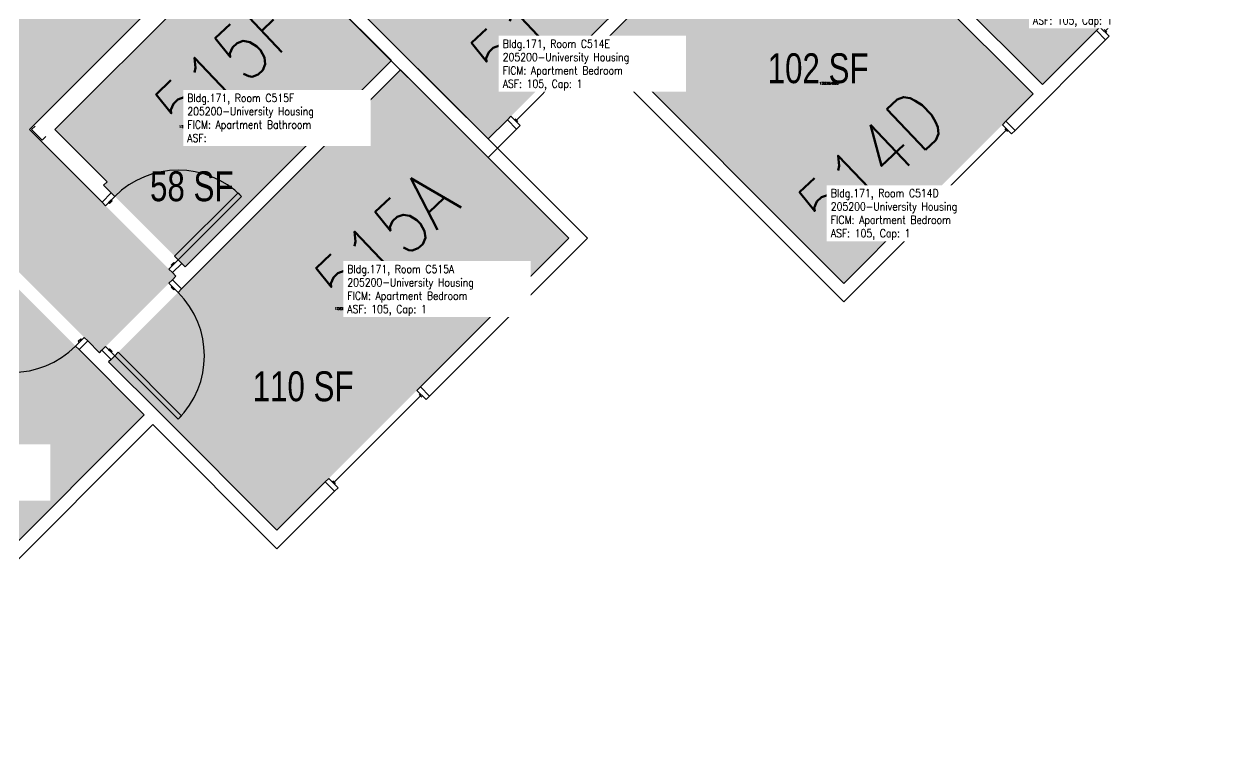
# Model space of a CAD drawing. Header units: inches. Extents: x 56 to 3925, y -1092 to 1470.
# Drawn here: x 1335.7 to 1820.9, y -1084.8 to -789.4 of the extents above; entities that cross this region are included whole.
import ezdxf
from ezdxf.enums import TextEntityAlignment as Align

# ---------------------------------------------------------------- set-up
doc = ezdxf.new("R2010")
doc.units = ezdxf.units.IN
doc.header["$LTSCALE"] = 48
doc.header["$MEASUREMENT"] = 0
for name, color, linetype in [('A-DOR', 2, 'Continuous'), ('A-GLAZ', 1, 'Continuous'), ('A-IDEN-RNUM', 7, 'Continuous'), ('A-IDEN-SNUM', 4, 'Continuous'), ('A-IDEN-VNUM', 4, 'Continuous'), ('A-WALL', 5, 'Continuous'), ('AREA-TEXT', 3, 'Continuous'), ('Rooms-Category-Color', 7, 'Continuous'), ('Rooms-College-Color', 7, 'Continuous'), ('Rooms-Department-Color', 7, 'Continuous'), ('Rooms-Division-Color', 7, 'Continuous'), ('Rooms-Information', 7, 'Continuous')]:
    doc.layers.add(name, color=color, linetype=linetype)
doc.styles.add('AREA', font='arial.ttf', dxfattribs={"width": 0.75, "height": 12})
doc.styles.add('ROOMSNUMBER', font='txt.shx', dxfattribs={"height": 0.03})
doc.styles.add('ROOMVNUMBER', font='simplex.shx', dxfattribs={"width": 0.85})

msp = doc.modelspace()

# ---------------------------------------------------------------- hatches: boundary and pattern name
at = {"layer": 'Rooms-Category-Color', "true_color": 0x728ef3}
for points in [[(1820.87, -737.55), (1744.77, -813.66), (1648.07, -716.96), (1724.18, -640.86)], [(1433.2, -746.57), (1522.12, -835.49), (1606.09, -751.52), (1517.17, -662.6)], [(1096.53, -885.08), (1182.26, -970.8), (1298.84, -854.22), (1365.94, -921.32), (1396.7, -890.56), (1337.84, -831.7), (1404.57, -764.96), (1359.84, -720.23), (1298.24, -781.84), (1257.14, -740.74), (1252.01, -745.87), (1176.79, -670.65), (1146.03, -701.41), (1213.12, -768.49)], [(1741.06, -817.37), (1664.96, -893.47), (1568.26, -796.77), (1644.36, -720.67)], [(1400.41, -886.84), (1367.62, -854.05), (1369.03, -852.64), (1348.09, -831.69), (1406.87, -772.91), (1417.8, -783.85), (1440.43, -761.22), (1483.23, -804.02)], [(1486.94, -807.73), (1554.56, -875.35), (1437.27, -992.64), (1369.65, -925.03)], [(1383.96, -946.23), (1245.36, -1084.82), (1160.51, -999.97), (1299.1, -861.37)]]:
    msp.add_hatch(color=171, dxfattribs=at).paths.add_polyline_path(points)
at = {"layer": 'Rooms-College-Color', "true_color": 0xadadad}
for points in [[(1820.87, -737.55), (1744.77, -813.66), (1648.07, -716.96), (1724.18, -640.86)], [(1433.2, -746.57), (1522.12, -835.49), (1606.09, -751.52), (1517.17, -662.6)], [(1096.53, -885.08), (1182.26, -970.8), (1298.84, -854.22), (1365.94, -921.32), (1396.7, -890.56), (1337.84, -831.7), (1404.57, -764.96), (1359.84, -720.23), (1298.24, -781.84), (1257.14, -740.74), (1252.01, -745.87), (1176.79, -670.65), (1146.03, -701.41), (1213.12, -768.49)], [(1741.06, -817.37), (1664.96, -893.47), (1568.26, -796.77), (1644.36, -720.67)], [(1400.41, -886.84), (1367.62, -854.05), (1369.03, -852.64), (1348.09, -831.69), (1406.87, -772.91), (1417.8, -783.85), (1440.43, -761.22), (1483.23, -804.02)], [(1486.94, -807.73), (1554.56, -875.35), (1437.27, -992.64), (1369.65, -925.03)], [(1383.96, -946.23), (1245.36, -1084.82), (1160.51, -999.97), (1299.1, -861.37)]]:
    msp.add_hatch(color=253, dxfattribs=at).paths.add_polyline_path(points)
at = {"layer": 'Rooms-Department-Color', "true_color": 0x604aed}
for points in [[(1820.87, -737.55), (1744.77, -813.66), (1648.07, -716.96), (1724.18, -640.86)], [(1433.2, -746.57), (1522.12, -835.49), (1606.09, -751.52), (1517.17, -662.6)], [(1096.53, -885.08), (1182.26, -970.8), (1298.84, -854.22), (1365.94, -921.32), (1396.7, -890.56), (1337.84, -831.7), (1404.57, -764.96), (1359.84, -720.23), (1298.24, -781.84), (1257.14, -740.74), (1252.01, -745.87), (1176.79, -670.65), (1146.03, -701.41), (1213.12, -768.49)], [(1741.06, -817.37), (1664.96, -893.47), (1568.26, -796.77), (1644.36, -720.67)], [(1400.41, -886.84), (1367.62, -854.05), (1369.03, -852.64), (1348.09, -831.69), (1406.87, -772.91), (1417.8, -783.85), (1440.43, -761.22), (1483.23, -804.02)], [(1486.94, -807.73), (1554.56, -875.35), (1437.27, -992.64), (1369.65, -925.03)], [(1383.96, -946.23), (1245.36, -1084.82), (1160.51, -999.97), (1299.1, -861.37)]]:
    msp.add_hatch(color=173, dxfattribs=at).paths.add_polyline_path(points)
at = {"layer": 'Rooms-Division-Color', "true_color": 0x604aed}
for points in [[(1820.87, -737.55), (1744.77, -813.66), (1648.07, -716.96), (1724.18, -640.86)], [(1433.2, -746.57), (1522.12, -835.49), (1606.09, -751.52), (1517.17, -662.6)], [(1096.53, -885.08), (1182.26, -970.8), (1298.84, -854.22), (1365.94, -921.32), (1396.7, -890.56), (1337.84, -831.7), (1404.57, -764.96), (1359.84, -720.23), (1298.24, -781.84), (1257.14, -740.74), (1252.01, -745.87), (1176.79, -670.65), (1146.03, -701.41), (1213.12, -768.49)], [(1741.06, -817.37), (1664.96, -893.47), (1568.26, -796.77), (1644.36, -720.67)], [(1400.41, -886.84), (1367.62, -854.05), (1369.03, -852.64), (1348.09, -831.69), (1406.87, -772.91), (1417.8, -783.85), (1440.43, -761.22), (1483.23, -804.02)], [(1486.94, -807.73), (1554.56, -875.35), (1437.27, -992.64), (1369.65, -925.03)], [(1383.96, -946.23), (1245.36, -1084.82), (1160.51, -999.97), (1299.1, -861.37)]]:
    msp.add_hatch(color=173, dxfattribs=at).paths.add_polyline_path(points)

# ---------------------------------------------------------------- linework, layer by layer
at = {"layer": 'A-DOR'}
for points in [[(1368.41, -862.27), (1367, -860.86), (1370.71, -857.14), (1372.13, -858.56)], [(1397.58, -884.01), (1396.17, -882.6), (1421.62, -857.14), (1423.04, -858.56)], [(1369.65, -861.03), (1370, -861.39), (1371.06, -860.33), (1370.71, -859.97)], [(1393.87, -887.73), (1395.28, -889.14), (1399, -885.43), (1397.58, -884.01)], [(1395.11, -886.49), (1394.75, -886.14), (1395.81, -885.07), (1396.17, -885.43)], [(1393.85, -893.4), (1395.26, -891.99), (1398.98, -895.7), (1397.56, -897.12)], [(1395.09, -894.64), (1394.73, -894.99), (1395.79, -896.06), (1396.15, -895.7)], [(1359.82, -915.2), (1361.24, -916.61), (1357.79, -920.06), (1356.38, -918.65)], [(1358.85, -916.17), (1358.5, -915.82), (1357.44, -916.88), (1357.79, -917.23)], [(1368.39, -918.86), (1366.98, -920.27), (1370.69, -923.99), (1372.11, -922.57)], [(1369.63, -920.1), (1369.98, -919.74), (1371.04, -920.8), (1370.69, -921.16)], [(1372.11, -922.57), (1373.52, -921.16), (1398.98, -946.61), (1397.56, -948.03)]]:
    msp.add_lwpolyline(points, close=True, dxfattribs=at)
for centre, start, end in [((1397.58, -884.01), 45, 135), ((1372.11, -922.57), 315, 45), ((1330.92, -893.19), 225, 315)]:
    msp.add_arc(centre, 36, start, end, dxfattribs=at)
at = {"layer": 'A-GLAZ'}
for p, q in [((1804.74, -757.4), (1770.09, -792.05)), ((1769.56, -791.52), (1770.62, -792.58)), ((1555.36, -805.96), (1533.44, -827.88)), ((1554.83, -805.43), (1555.89, -806.49)), ((1532.91, -827.35), (1533.97, -828.41)), ((1730.19, -831.95), (1695.55, -866.59)), ((1729.66, -831.41), (1730.73, -832.48)), ((1695.02, -866.06), (1696.08, -867.12)), ((1494.96, -938.66), (1460.31, -973.31)), ((1495.49, -939.19), (1494.43, -938.13)), ((1460.84, -973.84), (1459.78, -972.78))]:
    msp.add_line(p, q, dxfattribs=at)
for points in [[(1771.6, -794.26), (1770.18, -795.67), (1766.47, -791.96), (1767.88, -790.54)], [(1557.57, -807.47), (1558.98, -806.05), (1555.27, -802.34), (1553.86, -803.75)], [(1534.94, -830.09), (1533.53, -831.51), (1529.82, -827.79), (1531.23, -826.38)], [(1732.4, -833.45), (1733.82, -832.03), (1730.11, -828.32), (1728.69, -829.74)], [(1697.05, -868.8), (1695.64, -870.22), (1691.92, -866.51), (1693.34, -865.09)], [(1493.46, -936.45), (1494.87, -935.04), (1498.58, -938.75), (1497.17, -940.17)], [(1458.1, -971.81), (1456.69, -973.22), (1460.4, -976.93), (1461.82, -975.52)]]:
    msp.add_lwpolyline(points, close=True, dxfattribs=at)
at = {"layer": 'A-WALL'}
for p, q in [((1648.07, -716.96), (1744.77, -813.66)), ((1741.06, -817.37), (1644.36, -720.67)), ((1522.12, -842.91), (1425.78, -746.57)), ((1429.49, -742.86), (1561.98, -875.35)), ((1433.2, -746.57), (1522.12, -835.49)), ((1561.28, -796.33), (1606.09, -751.52)), ((1616.34, -748.69), (1568.26, -796.77)), ((1483.23, -804.02), (1440.43, -761.22)), ((1337.84, -831.69), (1404.57, -764.96)), ((1406.87, -772.91), (1348.09, -831.69)), ((1744.77, -813.66), (1766.47, -791.96)), ((1766.47, -791.96), (1770.18, -795.67)), ((1555.27, -802.34), (1561.28, -796.33)), ((1564.55, -800.49), (1558.98, -806.05)), ((1664.96, -900.9), (1564.55, -800.49)), ((1568.26, -796.77), (1664.96, -893.47)), ((1770.18, -795.67), (1733.82, -832.03)), ((1400.41, -886.84), (1483.23, -804.02)), ((1558.98, -806.05), (1555.27, -802.34)), ((1486.94, -807.73), (1398.98, -895.7)), ((1554.56, -875.35), (1486.94, -807.73)), ((1730.11, -828.32), (1741.06, -817.37)), ((1522.12, -835.49), (1529.82, -827.79)), ((1529.82, -827.79), (1533.53, -831.51)), ((1733.82, -832.03), (1730.11, -828.32)), ((1362.23, -856.08), (1337.84, -831.69)), ((1340.13, -830.28), (1338.72, -831.69)), ((1338.72, -831.69), (1342.96, -835.93)), ((1348.09, -831.69), (1369.03, -852.64)), ((1533.53, -831.51), (1522.12, -842.91)), ((1342.96, -835.93), (1344.37, -834.52)), ((1369.03, -852.64), (1367.62, -854.05)), ((1367, -860.86), (1362.23, -856.08)), ((1370.71, -857.14), (1367, -860.86)), ((1367.62, -854.05), (1370.71, -857.14)), ((1664.96, -893.47), (1691.92, -866.51)), ((1691.92, -866.51), (1695.64, -870.22)), ((1695.64, -870.22), (1664.96, -900.9)), ((1494.87, -935.04), (1554.56, -875.35)), ((1561.98, -875.35), (1498.58, -938.75)), ((1395.28, -889.14), (1399, -885.43)), ((1399, -885.43), (1400.41, -886.84)), ((1395.26, -891.99), (1396.7, -890.55)), ((1398.98, -895.7), (1395.26, -891.99)), ((1396.7, -890.55), (1395.28, -889.14)), ((1357.79, -920.06), (1361.24, -916.61)), ((1361.24, -916.61), (1365.94, -921.31)), ((1383.96, -946.23), (1357.79, -920.06)), ((1365.94, -921.31), (1366.98, -920.27)), ((1366.98, -920.27), (1370.69, -923.99)), ((1370.69, -923.99), (1369.65, -925.03)), ((1369.65, -925.03), (1390.69, -946.06)), ((1498.58, -938.75), (1494.87, -935.04)), ((1390.69, -946.06), (1437.27, -992.64)), ((1322, -1008.19), (1383.96, -946.23)), ((1387.4, -950.2), (1325.71, -1011.9)), ((1437.27, -1000.07), (1387.4, -950.2)), ((1437.27, -992.64), (1456.69, -973.22)), ((1456.69, -973.22), (1460.4, -976.93)), ((1460.4, -976.93), (1437.27, -1000.07))]:
    msp.add_line(p, q, dxfattribs=at)

# ---------------------------------------------------------------- texts
at = {"layer": 'A-IDEN-RNUM', "style": 'ROOMSNUMBER', "width": 0.85}
for s, p in [('0514-D0', (1659.03, -813.67)), ('0515-F0', (1401.83, -831.06)), ('0515-A0', (1464.31, -904.12))]:
    msp.add_text(s, height=1, dxfattribs=at).set_placement(p, align=Align.CENTER)
at = {"layer": 'A-IDEN-SNUM', "style": 'ROOMSNUMBER', "width": 0.85}
for s, p in [('1710C514D0', (1659.03, -813.67)), ('1710C515F0', (1401.83, -831.06)), ('1710C515A0', (1464.31, -904.12))]:
    msp.add_text(s, height=1, dxfattribs=at).set_placement(p, align=Align.CENTER)
at = {"layer": 'A-IDEN-VNUM', "style": 'ROOMVNUMBER', "width": 0.85}
for s, p in [('514E', (1527.97, -816)), ('515F', (1401.25, -836.7)), ('514D', (1659.77, -876)), ('515A', (1465.53, -906.47))]:
    msp.add_text(s, height=22.5, rotation=43.5406, dxfattribs=at).set_placement(p)
at = {"layer": 'AREA-TEXT', "style": 'AREA', "width": 0.75}
for s, p in [('102 SF', (1654.66, -807.07)), ('58 SF', (1403.05, -854.48)), ('110 SF', (1447.76, -934.81))]:
    msp.add_text(s, height=12, dxfattribs=at).set_placement(p, align=Align.MIDDLE_CENTER)

# ---------------------------------------------------------------- next in the draw order: texts
at = {"layer": 'Rooms-Information', "char_height": 3.2143, "width": 72, "attachment_point": 7, "style": 'ROOMVNUMBER', "bg_fill": 3, "box_fill_scale": 1.5, "bg_fill_color": 256, "bg_fill_true_color": 13158600, "bg_fill_transparency": 0}
for s, insert in [('Bldg.171, Room C514C^M^J205200-University Housing^M^JFICM: Apartment Bedroom^M^JASF: 105, Cap: 1', (1740.98, -790.57)), ('Bldg.171, Room C514E^M^J205200-University Housing^M^JFICM: Apartment Bedroom^M^JASF: 105, Cap: 1', (1527.97, -816)), ('Bldg.171, Room C515F^M^J205200-University Housing^M^JFICM: Apartment Bathroom^M^JASF: ', (1401.25, -836.7)), ('Bldg.171, Room C514D^M^J205200-University Housing^M^JFICM: Apartment Bedroom^M^JASF: 105, Cap: 1', (1659.77, -876)), ('Bldg.171, Room C515A^M^J205200-University Housing^M^JFICM: Apartment Bedroom^M^JASF: 105, Cap: 1', (1465.53, -906.47)), ('Bldg.171, Room C515B^M^J205200-University Housing^M^JFICM: Apartment Bedroom^M^JASF: 163, Cap: 2', (1272.62, -980.14))]:
    msp.add_mtext(s, dxfattribs=dict(at, insert=insert))

doc.saveas('drawing.dxf')
